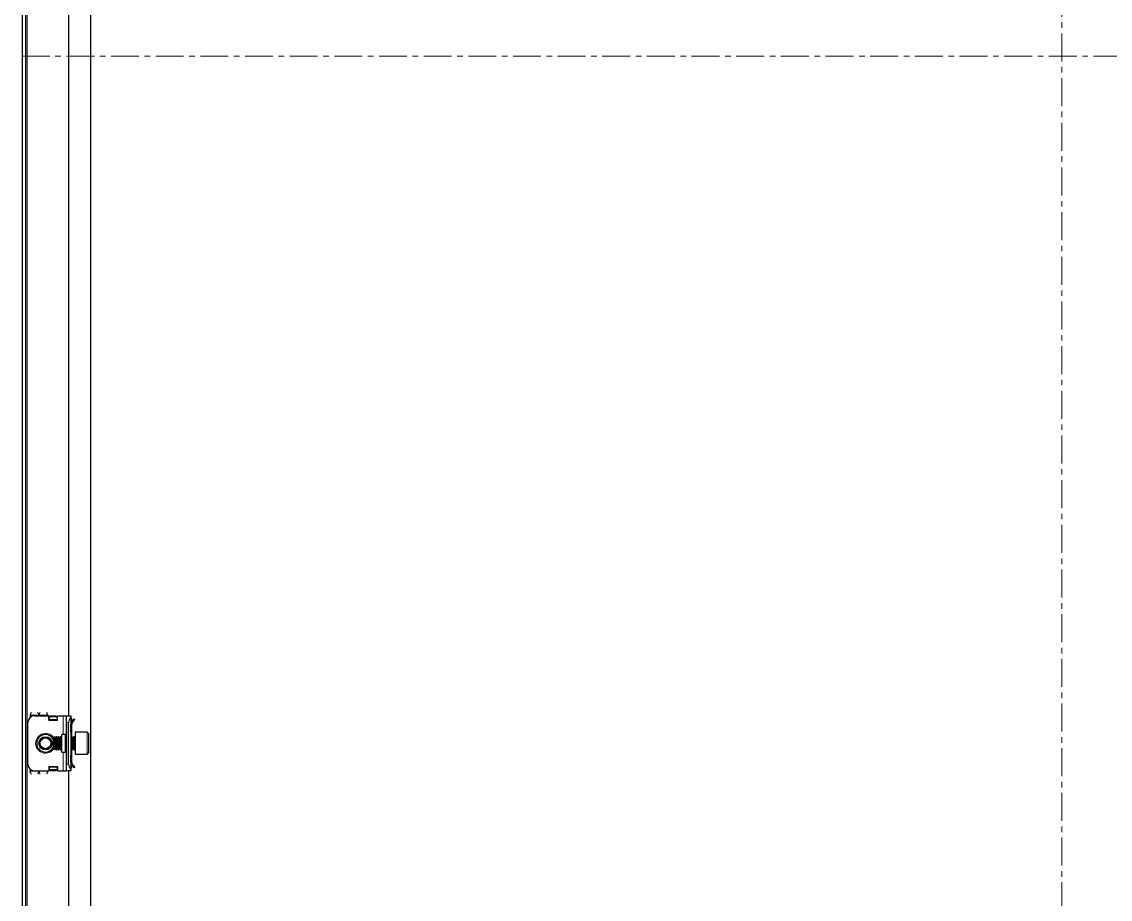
# Model space of a CAD drawing. Header units: millimetres. Extents: x -389 to 1844, y -624 to 1170.
# Drawn here: x 897.5 to 1392.8, y -126.1 to 273 of the extents above; entities that cross this region are included whole.
import ezdxf

# ---------------------------------------------------------------- set-up
doc = ezdxf.new("R2010")
doc.units = ezdxf.units.MM
doc.linetypes.add('CENTERX2', pattern=[20.32, 12.7, -2.54, 2.54, -2.54])
doc.layers.add('FORMAT', color=7, linetype='Continuous')

msp = doc.modelspace()

# ---------------------------------------------------------------- linework, layer by layer
at = {"color": 7, "linetype": 'Continuous', "lineweight": 25}
for p, q in [((897.84, -523.15), (897.84, 1037.85)), ((899.34, -523.15), (899.34, 1037.85)), ((928.84, 1006.85), (928.84, -492.15)), ((918.84, 557.35), (918.84, -42.65)), ((901.34, -42.4), (901.34, -43.41)), ((903.34, -42.65), (909.84, -42.65)), ((909.34, -42.4), (909.34, -42.65)), ((909.84, -44.65), (909.84, -42.65)), ((910.04, -42.76), (909.84, -42.76)), ((910.04, -44.65), (910.04, -42.76)), ((910.09, -43.03), (910.59, -42.67)), ((910.59, -43.03), (910.09, -43.38)), ((910.09, -43.38), (910.09, -43.03)), ((910.09, -44.29), (910.09, -43.38)), ((910.09, -44.65), (910.09, -44.29)), ((910.59, -42.67), (910.59, -43.03)), ((910.59, -42.67), (913.09, -42.67)), ((910.59, -43.03), (913.09, -43.03)), ((913.09, -43.03), (913.09, -42.67)), ((913.09, -42.67), (913.59, -43.03)), ((913.59, -43.38), (913.09, -43.03)), ((913.59, -43.03), (913.59, -43.38)), ((913.59, -43.38), (913.59, -44.29)), ((913.59, -44.29), (913.59, -44.65)), ((913.84, -44.65), (913.84, -42.65)), ((913.84, -42.65), (916.34, -42.65)), ((916.34, -42.65), (917.84, -42.65)), ((917.84, -42.65), (919.84, -42.65)), ((917.84, -45.65), (917.84, -42.65)), ((919.84, -42.65), (919.84, -43.41)), ((919.84, -43.41), (919.84, -66.88)), ((919.84, -43.73), (920.05, -43.94)), ((920.43, -44.98), (921.4, -44.01)), ((920.78, -45.34), (921.75, -44.36)), ((921.4, -44.01), (921.75, -44.36)), ((900.34, -64.65), (900.34, -45.65)), ((909.84, -44.65), (913.84, -44.65)), ((917.84, -64.65), (917.84, -45.65)), ((918.84, -64.65), (918.84, -45.65)), ((920.34, -46.4), (919.84, -46.4)), ((919.84, -49.9), (919.84, -46.4)), ((920.34, -44.65), (920.34, -45.11)), ((920.34, -49.9), (920.34, -46.4)), ((920.78, -45.34), (920.43, -44.98)), ((912.4, -52.15), (911.84, -52.7)), ((911.84, -52.7), (911.84, -57.59)), ((912.45, -52.15), (912.4, -52.15)), ((912.4, -52.15), (912.4, -58.15)), ((912.84, -52.7), (912.45, -52.15)), ((912.45, -52.15), (912.45, -57.67)), ((913.23, -52.15), (912.84, -52.7)), ((912.84, -52.7), (912.84, -57.21)), ((913.45, -52.15), (913.23, -52.15)), ((913.23, -52.15), (913.23, -57.67)), ((913.84, -52.7), (913.45, -52.15)), ((913.45, -52.15), (913.45, -57.67)), ((914.23, -52.15), (913.84, -52.7)), ((913.84, -52.7), (913.84, -57.21)), ((914.45, -52.15), (914.23, -52.15)), ((914.23, -52.15), (914.23, -57.67)), ((914.84, -52.7), (914.45, -52.15)), ((914.45, -52.15), (914.45, -57.67)), ((915.23, -52.15), (914.84, -52.7)), ((914.84, -52.7), (914.84, -57.21)), ((915.45, -52.15), (915.23, -52.15)), ((915.23, -52.15), (915.23, -57.67)), ((915.84, -52.7), (915.45, -52.15)), ((915.45, -52.15), (915.45, -57.67)), ((917.34, -51.15), (915.84, -51.15)), ((915.84, -59.15), (915.84, -51.15)), ((920.34, -49.9), (919.84, -49.9)), ((920.23, -52.15), (919.84, -52.7)), ((920.45, -52.15), (920.23, -52.15)), ((920.23, -52.15), (920.23, -57.67)), ((920.34, -52.15), (920.34, -49.9)), ((920.84, -52.7), (920.45, -52.15)), ((920.45, -52.15), (920.45, -57.67)), ((921.23, -52.15), (920.84, -52.7)), ((920.84, -52.7), (920.84, -57.21)), ((921.59, -52.15), (921.23, -52.15)), ((921.23, -52.15), (921.23, -57.67)), ((927.24, -50.15), (921.84, -50.15)), ((921.84, -50.15), (921.84, -60.15)), ((927.84, -50.75), (927.84, -59.55)), ((911.84, -57.59), (912.4, -58.15)), ((912.4, -58.15), (912.45, -58.15)), ((912.45, -58.15), (912.84, -57.59)), ((912.45, -57.67), (912.45, -58.15)), ((912.84, -57.21), (912.84, -57.59)), ((912.84, -57.59), (913.23, -58.15)), ((913.23, -57.67), (913.23, -58.15)), ((913.23, -58.15), (913.45, -58.15)), ((913.45, -58.15), (913.84, -57.59)), ((913.45, -57.67), (913.45, -58.15)), ((913.84, -57.21), (913.84, -57.59)), ((913.84, -57.59), (914.23, -58.15)), ((914.23, -57.67), (914.23, -58.15)), ((914.23, -58.15), (914.45, -58.15)), ((914.45, -58.15), (914.84, -57.59)), ((914.45, -57.67), (914.45, -58.15)), ((914.84, -57.21), (914.84, -57.59)), ((914.84, -57.59), (915.23, -58.15)), ((915.23, -57.67), (915.23, -58.15)), ((915.23, -58.15), (915.45, -58.15)), ((915.45, -58.15), (915.84, -57.59)), ((915.45, -57.67), (915.45, -58.15)), ((915.84, -59.15), (917.34, -59.15)), ((919.84, -57.59), (920.23, -58.15)), ((920.23, -57.67), (920.23, -58.15)), ((920.23, -58.15), (920.45, -58.15)), ((920.34, -60.4), (920.34, -58.15)), ((920.45, -58.15), (920.84, -57.59)), ((920.45, -57.67), (920.45, -58.15)), ((920.84, -57.21), (920.84, -57.59)), ((920.84, -57.59), (921.23, -58.15)), ((921.23, -57.67), (921.23, -58.15)), ((921.23, -58.15), (921.59, -58.15)), ((919.84, -63.9), (919.84, -60.4)), ((919.84, -60.4), (920.34, -60.4)), ((920.34, -63.9), (919.84, -63.9)), ((920.34, -63.9), (920.34, -60.4)), ((921.84, -60.15), (927.24, -60.15)), ((901.34, -66.88), (901.34, -67.9)), ((903.34, -67.65), (909.84, -67.65)), ((909.34, -67.65), (909.34, -67.9)), ((909.84, -65.65), (909.84, -67.65)), ((909.84, -65.65), (913.84, -65.65)), ((909.84, -67.53), (910.04, -67.53)), ((910.04, -67.53), (910.04, -65.65)), ((910.09, -66), (910.09, -65.65)), ((910.09, -66.91), (910.09, -66)), ((910.09, -67.27), (910.09, -66.91)), ((910.09, -66.91), (910.59, -67.27)), ((910.59, -67.62), (910.09, -67.27)), ((910.59, -67.27), (910.59, -67.62)), ((913.09, -67.27), (910.59, -67.27)), ((913.09, -67.62), (910.59, -67.62)), ((913.09, -67.27), (913.59, -66.91)), ((913.09, -67.62), (913.09, -67.27)), ((913.59, -67.27), (913.09, -67.62)), ((913.59, -65.65), (913.59, -66)), ((913.59, -66), (913.59, -66.91)), ((913.59, -66.91), (913.59, -67.27)), ((913.84, -65.65), (913.84, -67.65)), ((913.84, -67.65), (916.34, -67.65)), ((916.34, -67.65), (917.84, -67.65)), ((917.84, -67.65), (917.84, -64.65)), ((919.84, -67.65), (917.84, -67.65)), ((918.84, -67.65), (918.84, -442.65)), ((920.05, -66.35), (919.84, -66.56)), ((919.84, -66.88), (919.84, -67.65)), ((920.34, -65.65), (920.34, -65.25)), ((920.78, -64.96), (920.43, -65.31)), ((920.43, -65.31), (921.4, -66.29)), ((920.78, -64.96), (921.75, -65.93)), ((921.4, -66.29), (921.75, -65.93))]:
    msp.add_line(p, q, dxfattribs=at)
at = {"color": 8, "linetype": 'Continuous', "lineweight": 18}
for p, q in [((899.94, -521.05), (899.94, 1035.75)), ((901.34, -42.4), (905.34, -42.4)), ((905.34, -42.4), (909.34, -42.4)), ((913.59, -44.29), (910.09, -44.29)), ((916.34, -51.15), (916.34, -42.65)), ((919.84, -44.15), (920.05, -43.94)), ((918.84, -45.65), (917.84, -45.65)), ((919.84, -44.65), (920.34, -44.65)), ((917.34, -59.15), (917.34, -51.15)), ((921.59, -53.53), (921.59, -52.15)), ((921.59, -58.15), (921.59, -53.53)), ((927.24, -60.15), (927.24, -50.15)), ((916.34, -67.65), (916.34, -59.15)), ((901.34, -67.9), (905.34, -67.9)), ((909.34, -67.9), (905.34, -67.9)), ((910.09, -66), (913.59, -66)), ((917.84, -64.65), (918.84, -64.65)), ((919.84, -65.65), (920.34, -65.65)), ((919.84, -66.15), (920.05, -66.35))]:
    msp.add_line(p, q, dxfattribs=at)
at = {"color": 7, "linetype": 'Continuous', "lineweight": 25}
for radius in [3, 2.76, 2.45]:
    msp.add_circle((908.34, -55.15), radius, dxfattribs=at)
for centre, radius, start, end in [((903.34, -45.65), 3, 90, 180), ((921.84, -45.65), 3, 131.8103, 180), ((919.34, -44.65), 1, 360, 45), ((908.34, -55.15), 4, 90, 331.045), ((908.34, -55.15), 4, 28.955, 90), ((917.34, -50.65), 0.5, 270, 0), ((921.59, -51.9), 0.25, 270, 0), ((927.24, -50.75), 0.6, 0, 90), ((917.34, -59.65), 0.5, 0, 90), ((921.59, -58.4), 0.25, 360, 90), ((927.24, -59.55), 0.6, 270, 360), ((903.34, -64.65), 3, 180, 270), ((921.84, -64.65), 3, 180, 228.1897), ((919.34, -65.65), 1, 315, 360)]:
    msp.add_arc(centre, radius, start, end, dxfattribs=at)
at = {"color": 8, "linetype": 'Continuous', "lineweight": 18}
for start, end in [(35.4622, 270), (270, 324.5378)]:
    msp.add_arc((908.34, -55.15), 4.5, start, end, dxfattribs=at)
at = {"color": 7, "linetype": 'Continuous', "lineweight": 25}
for points, knots in [([(901.34, -42.4), (901.44, -42.15), (901.63, -41.67), (901.82, -41.27), (901.91, -41.07)], [0, 0, 0, 0, 0.502065, 1, 1, 1, 1]), ([(904.77, -41.08), (904.85, -41.24), (905.02, -41.59), (905.21, -42.08), (905.32, -42.36), (905.34, -42.4)], [0, 0, 0, 0, 0.415483, 0.917152, 1, 1, 1, 1]), ([(905.34, -42.4), (905.44, -42.15), (905.63, -41.67), (905.82, -41.27), (905.91, -41.07)], [0, 0, 0, 0, 0.502065, 1, 1, 1, 1]), ([(908.77, -41.08), (908.85, -41.24), (909.02, -41.59), (909.21, -42.08), (909.32, -42.36), (909.34, -42.4)], [0, 0, 0, 0, 0.415483, 0.917152, 1, 1, 1, 1]), ([(920.43, -44.98), (920.27, -45.17), (919.97, -45.55), (919.85, -46.08), (919.84, -46.36), (919.84, -46.4)], [0, 0, 0, 0, 0.461863, 0.923726, 1, 1, 1, 1]), ([(920.78, -45.34), (920.66, -45.49), (920.48, -45.71), (920.36, -46.09), (920.35, -46.29), (920.34, -46.4)], [0, 0, 0, 0, 0.4850424, 0.7384039, 1, 1, 1, 1]), ([(919.84, -63.9), (919.87, -64.14), (919.92, -64.62), (920.2, -65.08), (920.4, -65.28), (920.43, -65.31)], [0, 0, 0, 0, 0.461863, 0.923726, 1, 1, 1, 1]), ([(920.34, -63.9), (920.36, -64.09), (920.39, -64.38), (920.58, -64.73), (920.71, -64.88), (920.78, -64.96)], [0, 0, 0, 0, 0.485042, 0.738404, 1, 1, 1, 1]), ([(901.91, -69.21), (901.83, -69.05), (901.66, -68.7), (901.47, -68.22), (901.36, -67.94), (901.34, -67.9)], [0, 0, 0, 0, 0.415483, 0.917152, 1, 1, 1, 1]), ([(905.34, -67.9), (905.24, -68.14), (905.05, -68.63), (904.86, -69.02), (904.77, -69.22)], [0, 0, 0, 0, 0.502065, 1, 1, 1, 1]), ([(905.91, -69.21), (905.83, -69.05), (905.66, -68.7), (905.47, -68.22), (905.36, -67.94), (905.34, -67.9)], [0, 0, 0, 0, 0.4154826, 0.9171518, 1, 1, 1, 1]), ([(909.34, -67.9), (909.24, -68.14), (909.05, -68.63), (908.86, -69.02), (908.77, -69.22)], [0, 0, 0, 0, 0.502065, 1, 1, 1, 1])]:
    msp.add_open_spline(points, degree=3, knots=knots, dxfattribs=at)
at = {"layer": 'FORMAT', "linetype": 'CENTERX2', "lineweight": 18}
for p, q in [((1370.84, 1039.85), (1370.84, -525.15)), ((897.54, 257.35), (1844.14, 257.35))]:
    msp.add_line(p, q, dxfattribs=at)

doc.saveas('drawing.dxf')
